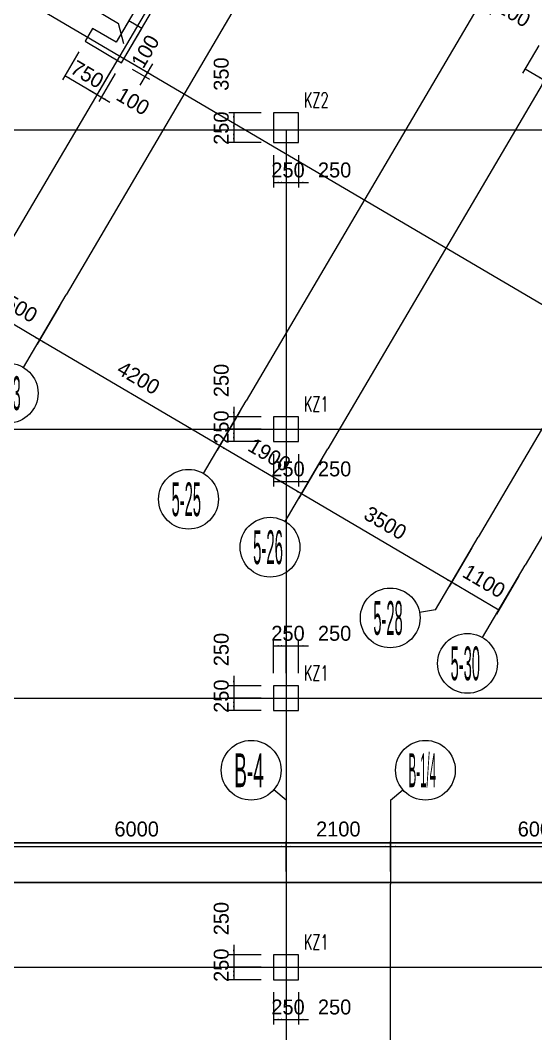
# Model space of a CAD drawing. Extents: x 19107 to 699106, y -67310 to 245688.
# Drawn here: x 511220 to 521573, y 143353 to 163694 of the extents above; entities that cross this region are included whole.
import ezdxf

# ---------------------------------------------------------------- set-up
doc = ezdxf.new("R2010")
doc.units = 0
doc.header["$LTSCALE"] = 100
doc.header["$MEASUREMENT"] = 0
for name, color, linetype in [('DIM', 3, 'Continuous'), ('DOTE', 253, 'Continuous'), ('h后浇带', 51, 'Continuous'), ('L-AXIS', 3, 'Continuous'), ('wall-主楼', 2, 'Continuous'), ('小尺寸', 4, 'Continuous')]:
    doc.layers.add(name, color=color, linetype=linetype)
doc.layers.add('Select Column Frame Line', color=7, linetype='Continuous', lineweight=0)
doc.layers.add('Select Column Frame Position', color=7, linetype='Continuous', lineweight=0)
doc.styles.get("Standard").update_dxf_attribs({"font": 'standard'})
doc.styles.add('汉字', font='汉字')
doc.dimstyles.get("Standard").update_dxf_attribs({"dimtxt": 300, "dimasz": 100, "dimexe": 100, "dimexo": 250, "dimgap": 100, "dimtad": 0, "dimtoh": 1, "dimdec": 0, "dimdsep": 46, "dimcen": 0.09, "dimclrt": 7, "dimadec": 0, "dimazin": 0, "dimtfac": 1, "dimtdec": 4, "dimtofl": 0, "dimtmove": 0, "dimatfit": 3, "dimfxl": 1, "dimtolj": 1, "dimtzin": 0, "dimarcsym": 0})

# ---------------------------------------------------------------- blocks, each defined once
blk = doc.blocks.new('*D1062')
at = {"layer": 'L-AXIS', "color": 0, "linetype": 'ByBlock', "lineweight": -2}
for p, q in [((518658, 146608), (518658, 147210)), ((518658, 147110), (524658, 147110)), ((524658, 146608), (524658, 147210))]:
    blk.add_line(p, q, dxfattribs=at)
for points in [[(518658, 147110), (518758, 147126), (518758, 147093)], [(524658, 147110), (524558, 147093), (524558, 147126)]]:
    blk.add_solid(points, dxfattribs=at)
at = {"layer": 'L-AXIS', "color": 7, "linetype": 'Continuous', "lineweight": -2, "insert": (521658, 147460), "char_height": 300, "width": 770, "attachment_point": 5, "style": '汉字'}
blk.add_mtext('6000', dxfattribs=at)
blk = doc.blocks.new('*D1393')
at = {"layer": 'L-AXIS', "color": 0, "linetype": 'ByBlock', "lineweight": -2}
for p, q in [((520288, 153103), (519833, 152329)), ((520832, 151857), (519884, 152415)), ((521236, 152545), (520782, 151771))]:
    blk.add_line(p, q, dxfattribs=at)
for points in [[(519884, 152415), (519979, 152379), (519962, 152350)], [(520832, 151857), (520738, 151894), (520754, 151922)]]:
    blk.add_solid(points, dxfattribs=at)
at = {"layer": 'L-AXIS', "color": 7, "linetype": 'Continuous', "lineweight": -2, "insert": (520535, 152438), "char_height": 300, "width": 685, "attachment_point": 5, "rotation": 329.5454, "style": '汉字'}
blk.add_mtext('1100', dxfattribs=at)
blk = doc.blocks.new('_AXISO')
blk.add_circle((0, 0), 0.5)
blk = doc.blocks.new('*D1724')
at = {"layer": 'L-AXIS', "color": 0, "linetype": 'ByBlock', "lineweight": -2}
for p, q in [((510558, 146608), (510558, 147210)), ((510558, 147110), (516558, 147110)), ((516558, 146608), (516558, 147210))]:
    blk.add_line(p, q, dxfattribs=at)
for points in [[(510558, 147110), (510658, 147126), (510658, 147093)], [(516558, 147110), (516458, 147093), (516458, 147126)]]:
    blk.add_solid(points, dxfattribs=at)
at = {"layer": 'L-AXIS', "color": 7, "linetype": 'Continuous', "lineweight": -2, "insert": (513558, 147460), "char_height": 300, "width": 770, "attachment_point": 5, "style": '汉字'}
blk.add_mtext('6000', dxfattribs=at)
blk = doc.blocks.new('*D5043')
at = {"layer": 'L-AXIS', "color": 0, "linetype": 'ByBlock', "lineweight": -2}
for p, q in [((516558, 146608), (516558, 147210)), ((516558, 147110), (518658, 147110)), ((518658, 146608), (518658, 147210))]:
    blk.add_line(p, q, dxfattribs=at)
for points in [[(516558, 147110), (516658, 147126), (516658, 147093)], [(518658, 147110), (518558, 147093), (518558, 147126)]]:
    blk.add_solid(points, dxfattribs=at)
at = {"layer": 'L-AXIS', "color": 7, "linetype": 'Continuous', "lineweight": -2, "insert": (517608, 147460), "char_height": 300, "width": 775, "attachment_point": 5, "style": '汉字'}
blk.add_mtext('2100', dxfattribs=at)
blk = doc.blocks.new('*D66')
at = {"layer": 'L-AXIS', "color": 0, "linetype": 'ByBlock', "lineweight": -2}
for p, q in [((512013, 157968), (511558, 157195)), ((515229, 155152), (511608, 157281)), ((515633, 155840), (515178, 155066))]:
    blk.add_line(p, q, dxfattribs=at)
for points in [[(511608, 157281), (511703, 157244), (511686, 157216)], [(515229, 155152), (515134, 155188), (515151, 155217)]]:
    blk.add_solid(points, dxfattribs=at)
at = {"layer": 'L-AXIS', "color": 7, "linetype": 'Continuous', "lineweight": -2, "insert": (513596, 156518), "char_height": 300, "width": 790, "attachment_point": 5, "rotation": 329.5454, "style": '汉字'}
blk.add_mtext('4200', dxfattribs=at)
blk = doc.blocks.new('*D731')
at = {"layer": 'L-AXIS', "color": 0, "linetype": 'ByBlock', "lineweight": -2}
for p, q in [((510720, 158729), (510265, 157955)), ((511608, 157281), (510315, 158041)), ((512013, 157968), (511558, 157195))]:
    blk.add_line(p, q, dxfattribs=at)
for points in [[(510315, 158041), (510410, 158005), (510393, 157976)], [(511608, 157281), (511514, 157317), (511531, 157346)]]:
    blk.add_solid(points, dxfattribs=at)
at = {"layer": 'L-AXIS', "color": 7, "linetype": 'Continuous', "lineweight": -2, "insert": (511139, 157963), "char_height": 300, "width": 690, "attachment_point": 5, "rotation": 329.5454, "style": '汉字'}
blk.add_mtext('1500', dxfattribs=at)
blk = doc.blocks.new('*D3702')
at = {"layer": 'L-AXIS', "color": 0, "linetype": 'ByBlock', "lineweight": -2}
for p, q in [((517271, 154877), (516816, 154103)), ((519884, 152415), (516867, 154189)), ((520288, 153103), (519833, 152329))]:
    blk.add_line(p, q, dxfattribs=at)
for points in [[(516867, 154189), (516962, 154153), (516945, 154124)], [(519884, 152415), (519789, 152451), (519806, 152480)]]:
    blk.add_solid(points, dxfattribs=at)
at = {"layer": 'L-AXIS', "color": 7, "linetype": 'Continuous', "lineweight": -2, "insert": (518553, 153604), "char_height": 300, "width": 780, "attachment_point": 5, "rotation": 329.5454, "style": '汉字'}
blk.add_mtext('3500', dxfattribs=at)
blk = doc.blocks.new('*D4042')
at = {"layer": 'L-AXIS', "color": 0, "linetype": 'ByBlock', "lineweight": -2}
for p, q in [((515633, 155840), (515178, 155066)), ((516867, 154189), (515229, 155152)), ((517271, 154877), (516816, 154103))]:
    blk.add_line(p, q, dxfattribs=at)
for points in [[(515229, 155152), (515324, 155116), (515307, 155087)], [(516867, 154189), (516772, 154225), (516789, 154254)]]:
    blk.add_solid(points, dxfattribs=at)
at = {"layer": 'L-AXIS', "color": 7, "linetype": 'Continuous', "lineweight": -2, "insert": (516225, 154972), "char_height": 300, "width": 685, "attachment_point": 5, "rotation": 329.5454, "style": '汉字'}
blk.add_mtext('1900', dxfattribs=at)
blk = doc.blocks.new('*D953')
at = {"layer": '小尺寸', "color": 0, "linetype": 'ByBlock', "lineweight": -2}
for p, q in [((521638, 163191), (521309, 162631)), ((522026, 162963), (521697, 162403)), ((521359, 162717), (521747, 162489))]:
    blk.add_line(p, q, dxfattribs=at)
for points in [[(521359, 162717), (521454, 162681), (521437, 162652)], [(521747, 162489), (521653, 162526), (521669, 162554)]]:
    blk.add_solid(points, dxfattribs=at)
at = {"layer": '小尺寸', "color": 7, "linetype": 'Continuous', "lineweight": -2, "insert": (522209, 162508), "char_height": 300, "width": 576.67, "attachment_point": 5, "rotation": 329.5454, "style": '汉字'}
blk.add_mtext('450', dxfattribs=at)
blk = doc.blocks.new('*D4653')
at = {"layer": '小尺寸', "color": 0, "linetype": 'ByBlock', "lineweight": -2}
for p, q in [((512395, 163058), (512066, 162498)), ((512116, 162584), (512763, 162204)), ((513042, 162678), (512712, 162117))]:
    blk.add_line(p, q, dxfattribs=at)
for points in [[(512116, 162584), (512211, 162547), (512194, 162519)], [(512763, 162204), (512668, 162240), (512685, 162269)]]:
    blk.add_solid(points, dxfattribs=at)
at = {"layer": '小尺寸', "color": 7, "linetype": 'Continuous', "lineweight": -2, "insert": (512566, 162609), "char_height": 300, "width": 566.67, "attachment_point": 5, "rotation": 329.5454, "style": '汉字'}
blk.add_mtext('750', dxfattribs=at)
blk = doc.blocks.new('*D4982')
at = {"layer": '小尺寸', "color": 0, "linetype": 'ByBlock', "lineweight": -2}
for p, q in [((513042, 162678), (512712, 162117)), ((513128, 162627), (512798, 162067)), ((512591, 162305), (513022, 162052))]:
    blk.add_line(p, q, dxfattribs=at)
for points in [[(512763, 162204), (512668, 162240), (512685, 162269)], [(512849, 162153), (512944, 162117), (512927, 162088)]]:
    blk.add_solid(points, dxfattribs=at)
at = {"layer": '小尺寸', "color": 7, "linetype": 'Continuous', "lineweight": -2, "insert": (513485, 162069), "char_height": 300, "width": 476.67, "attachment_point": 5, "rotation": 329.5454, "style": '汉字'}
blk.add_mtext('100', dxfattribs=at)
blk = doc.blocks.new('*D3710')
at = {"layer": '小尺寸', "color": 0, "linetype": 'ByBlock', "lineweight": -2}
for p, q in [((520692, 164444), (520363, 163883)), ((520778, 164393), (520449, 163833)), ((520241, 164071), (520672, 163817))]:
    blk.add_line(p, q, dxfattribs=at)
for points in [[(520414, 163969), (520319, 164006), (520336, 164035)], [(520500, 163919), (520594, 163882), (520577, 163854)]]:
    blk.add_solid(points, dxfattribs=at)
at = {"layer": '小尺寸', "color": 7, "linetype": 'Continuous', "lineweight": -2, "insert": (521135, 163835), "char_height": 300, "width": 476.67, "attachment_point": 5, "rotation": 329.5454, "style": '汉字'}
blk.add_mtext('100', dxfattribs=at)
blk = doc.blocks.new('*D2558')
at = {"layer": '小尺寸', "color": 0, "linetype": 'ByBlock', "lineweight": -2}
for p, q in [((513521, 162802), (513864, 162600)), ((513879, 162823), (513625, 162392)), ((513470, 162716), (513813, 162514))]:
    blk.add_line(p, q, dxfattribs=at)
for points in [[(513777, 162651), (513814, 162745), (513842, 162729)], [(513727, 162565), (513690, 162470), (513662, 162487)]]:
    blk.add_solid(points, dxfattribs=at)
at = {"layer": '小尺寸', "color": 7, "linetype": 'Continuous', "lineweight": -2, "insert": (513733, 163069), "char_height": 300, "width": 476.67, "attachment_point": 5, "rotation": 59.5454, "style": '汉字'}
blk.add_mtext('100', dxfattribs=at)
blk = doc.blocks.new('*D2258')
at = {"layer": 'DIM', "color": 0, "linetype": 'ByBlock', "lineweight": -2}
for p, q in [((516058, 161838), (515408, 161838)), ((515508, 161838), (515508, 161488)), ((516058, 161488), (515408, 161488))]:
    blk.add_line(p, q, dxfattribs=at)
for points in [[(515508, 161838), (515525, 161738), (515491, 161738)], [(515508, 161488), (515491, 161588), (515525, 161588)]]:
    blk.add_solid(points, dxfattribs=at)
at = {"layer": 'DIM', "color": 7, "linetype": 'Continuous', "lineweight": -2, "insert": (515258, 162614), "char_height": 300, "width": 566.67, "attachment_point": 5, "rotation": 90, "style": '汉字'}
blk.add_mtext('350', dxfattribs=at)
blk = doc.blocks.new('*D5285')
at = {"layer": 'DIM', "color": 0, "linetype": 'ByBlock', "lineweight": -2}
for p, q in [((516058, 161488), (515408, 161488)), ((515508, 161488), (515508, 161238)), ((516058, 161238), (515408, 161238))]:
    blk.add_line(p, q, dxfattribs=at)
for points in [[(515508, 161488), (515525, 161388), (515491, 161388)], [(515508, 161238), (515491, 161338), (515525, 161338)]]:
    blk.add_solid(points, dxfattribs=at)
at = {"layer": 'DIM', "color": 7, "linetype": 'Continuous', "lineweight": -2, "insert": (515258, 161528), "char_height": 300, "width": 566.67, "attachment_point": 5, "rotation": 90, "style": '汉字'}
blk.add_mtext('250', dxfattribs=at)
blk = doc.blocks.new('*D305')
at = {"layer": 'DIM', "color": 0, "linetype": 'ByBlock', "lineweight": -2}
for p, q in [((516308, 160988), (516308, 160338)), ((516558, 160988), (516558, 160338)), ((516308, 160438), (516558, 160438))]:
    blk.add_line(p, q, dxfattribs=at)
for points in [[(516308, 160438), (516408, 160455), (516408, 160421)], [(516558, 160438), (516458, 160421), (516458, 160455)]]:
    blk.add_solid(points, dxfattribs=at)
at = {"layer": 'DIM', "color": 7, "linetype": 'Continuous', "lineweight": -2, "insert": (516598, 160688), "char_height": 300, "width": 566.67, "attachment_point": 5, "style": '汉字'}
blk.add_mtext('250', dxfattribs=at)
blk = doc.blocks.new('*D337')
at = {"layer": 'DIM', "color": 0, "linetype": 'ByBlock', "lineweight": -2}
for p, q in [((516558, 160988), (516558, 160338)), ((516808, 160988), (516808, 160338)), ((516358, 160438), (517008, 160438))]:
    blk.add_line(p, q, dxfattribs=at)
for points in [[(516558, 160438), (516458, 160421), (516458, 160455)], [(516808, 160438), (516908, 160455), (516908, 160421)]]:
    blk.add_solid(points, dxfattribs=at)
at = {"layer": 'DIM', "color": 7, "linetype": 'Continuous', "lineweight": -2, "insert": (517534, 160688), "char_height": 300, "width": 566.67, "attachment_point": 5, "style": '汉字'}
blk.add_mtext('250', dxfattribs=at)
blk = doc.blocks.new('*D133')
at = {"layer": 'DIM', "color": 0, "linetype": 'ByBlock', "lineweight": -2}
for p, q in [((515508, 155938), (515508, 155288)), ((516058, 155738), (515408, 155738)), ((516058, 155488), (515408, 155488))]:
    blk.add_line(p, q, dxfattribs=at)
for points in [[(515508, 155738), (515491, 155838), (515525, 155838)], [(515508, 155488), (515525, 155388), (515491, 155388)]]:
    blk.add_solid(points, dxfattribs=at)
at = {"layer": 'DIM', "color": 7, "linetype": 'Continuous', "lineweight": -2, "insert": (515258, 156464), "char_height": 300, "width": 566.67, "attachment_point": 5, "rotation": 90, "style": '汉字'}
blk.add_mtext('250', dxfattribs=at)
blk = doc.blocks.new('*D463')
at = {"layer": 'DIM', "color": 0, "linetype": 'ByBlock', "lineweight": -2}
for p, q in [((516058, 155488), (515408, 155488)), ((515508, 155488), (515508, 155238)), ((516058, 155238), (515408, 155238))]:
    blk.add_line(p, q, dxfattribs=at)
for points in [[(515508, 155488), (515525, 155388), (515491, 155388)], [(515508, 155238), (515491, 155338), (515525, 155338)]]:
    blk.add_solid(points, dxfattribs=at)
at = {"layer": 'DIM', "color": 7, "linetype": 'Continuous', "lineweight": -2, "insert": (515258, 155528), "char_height": 300, "width": 566.67, "attachment_point": 5, "rotation": 90, "style": '汉字'}
blk.add_mtext('250', dxfattribs=at)
blk = doc.blocks.new('*D814')
at = {"layer": 'DIM', "color": 0, "linetype": 'ByBlock', "lineweight": -2}
for p, q in [((516308, 154988), (516308, 154338)), ((516558, 154988), (516558, 154338)), ((516308, 154438), (516558, 154438))]:
    blk.add_line(p, q, dxfattribs=at)
for points in [[(516308, 154438), (516408, 154455), (516408, 154421)], [(516558, 154438), (516458, 154421), (516458, 154455)]]:
    blk.add_solid(points, dxfattribs=at)
at = {"layer": 'DIM', "color": 7, "linetype": 'Continuous', "lineweight": -2, "insert": (516598, 154688), "char_height": 300, "width": 566.67, "attachment_point": 5, "style": '汉字'}
blk.add_mtext('250', dxfattribs=at)
blk = doc.blocks.new('*D3778')
at = {"layer": 'DIM', "color": 0, "linetype": 'ByBlock', "lineweight": -2}
for p, q in [((516558, 154988), (516558, 154338)), ((516808, 154988), (516808, 154338)), ((516358, 154438), (517008, 154438))]:
    blk.add_line(p, q, dxfattribs=at)
for points in [[(516558, 154438), (516458, 154421), (516458, 154455)], [(516808, 154438), (516908, 154455), (516908, 154421)]]:
    blk.add_solid(points, dxfattribs=at)
at = {"layer": 'DIM', "color": 7, "linetype": 'Continuous', "lineweight": -2, "insert": (517534, 154688), "char_height": 300, "width": 566.67, "attachment_point": 5, "style": '汉字'}
blk.add_mtext('250', dxfattribs=at)
blk = doc.blocks.new('*D4137')
at = {"layer": 'DIM', "color": 0, "linetype": 'ByBlock', "lineweight": -2}
for p, q in [((515508, 150538), (515508, 149888)), ((516058, 150338), (515408, 150338)), ((516058, 150088), (515408, 150088))]:
    blk.add_line(p, q, dxfattribs=at)
for points in [[(515508, 150338), (515491, 150438), (515525, 150438)], [(515508, 150088), (515525, 149988), (515491, 149988)]]:
    blk.add_solid(points, dxfattribs=at)
at = {"layer": 'DIM', "color": 7, "linetype": 'Continuous', "lineweight": -2, "insert": (515258, 151064), "char_height": 300, "width": 566.67, "attachment_point": 5, "rotation": 90, "style": '汉字'}
blk.add_mtext('250', dxfattribs=at)
blk = doc.blocks.new('*D4476')
at = {"layer": 'DIM', "color": 0, "linetype": 'ByBlock', "lineweight": -2}
for p, q in [((516058, 150088), (515408, 150088)), ((515508, 150088), (515508, 149838)), ((516058, 149838), (515408, 149838))]:
    blk.add_line(p, q, dxfattribs=at)
for points in [[(515508, 150088), (515525, 149988), (515491, 149988)], [(515508, 149838), (515491, 149938), (515525, 149938)]]:
    blk.add_solid(points, dxfattribs=at)
at = {"layer": 'DIM', "color": 7, "linetype": 'Continuous', "lineweight": -2, "insert": (515258, 150128), "char_height": 300, "width": 566.67, "attachment_point": 5, "rotation": 90, "style": '汉字'}
blk.add_mtext('250', dxfattribs=at)
blk = doc.blocks.new('*D4842')
at = {"layer": 'DIM', "color": 0, "linetype": 'ByBlock', "lineweight": -2}
for p, q in [((516308, 150588), (516308, 151238)), ((516308, 151138), (516558, 151138)), ((516558, 150588), (516558, 151238))]:
    blk.add_line(p, q, dxfattribs=at)
for points in [[(516308, 151138), (516408, 151155), (516408, 151121)], [(516558, 151138), (516458, 151121), (516458, 151155)]]:
    blk.add_solid(points, dxfattribs=at)
at = {"layer": 'DIM', "color": 7, "linetype": 'Continuous', "lineweight": -2, "insert": (516598, 151388), "char_height": 300, "width": 566.67, "attachment_point": 5, "style": '汉字'}
blk.add_mtext('250', dxfattribs=at)
blk = doc.blocks.new('*D2492')
at = {"layer": 'DIM', "color": 0, "linetype": 'ByBlock', "lineweight": -2}
for p, q in [((516358, 151138), (517008, 151138)), ((516558, 150588), (516558, 151238)), ((516808, 150588), (516808, 151238))]:
    blk.add_line(p, q, dxfattribs=at)
for points in [[(516558, 151138), (516458, 151121), (516458, 151155)], [(516808, 151138), (516908, 151155), (516908, 151121)]]:
    blk.add_solid(points, dxfattribs=at)
at = {"layer": 'DIM', "color": 7, "linetype": 'Continuous', "lineweight": -2, "insert": (517534, 151388), "char_height": 300, "width": 566.67, "attachment_point": 5, "style": '汉字'}
blk.add_mtext('250', dxfattribs=at)
blk = doc.blocks.new('*D5137')
at = {"layer": 'DIM', "color": 0, "linetype": 'ByBlock', "lineweight": -2}
for p, q in [((515508, 145138), (515508, 144488)), ((516058, 144938), (515408, 144938)), ((516058, 144688), (515408, 144688))]:
    blk.add_line(p, q, dxfattribs=at)
for points in [[(515508, 144938), (515491, 145038), (515525, 145038)], [(515508, 144688), (515525, 144588), (515491, 144588)]]:
    blk.add_solid(points, dxfattribs=at)
at = {"layer": 'DIM', "color": 7, "linetype": 'Continuous', "lineweight": -2, "insert": (515258, 145664), "char_height": 300, "width": 566.67, "attachment_point": 5, "rotation": 90, "style": '汉字'}
blk.add_mtext('250', dxfattribs=at)
blk = doc.blocks.new('*D147')
at = {"layer": 'DIM', "color": 0, "linetype": 'ByBlock', "lineweight": -2}
for p, q in [((516058, 144688), (515408, 144688)), ((515508, 144688), (515508, 144438)), ((516058, 144438), (515408, 144438))]:
    blk.add_line(p, q, dxfattribs=at)
for points in [[(515508, 144688), (515525, 144588), (515491, 144588)], [(515508, 144438), (515491, 144538), (515525, 144538)]]:
    blk.add_solid(points, dxfattribs=at)
at = {"layer": 'DIM', "color": 7, "linetype": 'Continuous', "lineweight": -2, "insert": (515258, 144728), "char_height": 300, "width": 566.67, "attachment_point": 5, "rotation": 90, "style": '汉字'}
blk.add_mtext('250', dxfattribs=at)
blk = doc.blocks.new('*D510')
at = {"layer": 'DIM', "color": 0, "linetype": 'ByBlock', "lineweight": -2}
for p, q in [((516308, 144188), (516308, 143538)), ((516558, 144188), (516558, 143538)), ((516308, 143638), (516558, 143638))]:
    blk.add_line(p, q, dxfattribs=at)
for points in [[(516308, 143638), (516408, 143655), (516408, 143621)], [(516558, 143638), (516458, 143621), (516458, 143655)]]:
    blk.add_solid(points, dxfattribs=at)
at = {"layer": 'DIM', "color": 7, "linetype": 'Continuous', "lineweight": -2, "insert": (516598, 143888), "char_height": 300, "width": 566.67, "attachment_point": 5, "style": '汉字'}
blk.add_mtext('250', dxfattribs=at)
blk = doc.blocks.new('*D827')
at = {"layer": 'DIM', "color": 0, "linetype": 'ByBlock', "lineweight": -2}
for p, q in [((516558, 144188), (516558, 143538)), ((516808, 144188), (516808, 143538)), ((516358, 143638), (517008, 143638))]:
    blk.add_line(p, q, dxfattribs=at)
for points in [[(516558, 143638), (516458, 143621), (516458, 143655)], [(516808, 143638), (516908, 143655), (516908, 143621)]]:
    blk.add_solid(points, dxfattribs=at)
at = {"layer": 'DIM', "color": 7, "linetype": 'Continuous', "lineweight": -2, "insert": (517534, 143888), "char_height": 300, "width": 566.67, "attachment_point": 5, "style": '汉字'}
blk.add_mtext('250', dxfattribs=at)
blk = doc.blocks.new('后浇带现场')
at = {"color": 6, "lineweight": 30}
for points in [[(662200, 674230), (718557, 674230), (718557, 624270), (707583, 624270), (707286, 620897), (700215, 616964), (698139, 620873), (664797, 619534)], [(662200, 673430), (717757, 673430), (717757, 625070), (706851, 625070), (706526, 621390), (700538, 618060), (698609, 621692), (664765, 620333)]]:
    blk.add_lwpolyline(points, dxfattribs=at)
at = {"layer": 'h后浇带', "color": 1}
for p, q in [((662168, 674230), (787754, 674230)), ((662200, 673430), (787536, 673430))]:
    blk.add_line(p, q, dxfattribs=at)

msp = doc.modelspace()

# ---------------------------------------------------------------- linework, layer by layer
at = {"layer": 'DOTE'}
for p, q in [((525503.2, 180912.2), (512139.5, 158183.9)), ((530761.6, 177820.4), (517397.8, 155092)), ((534727, 175488.8), (521363.2, 152760.5)), ((524975.1, 171727.5), (515760, 156055.1)), ((516260.2, 168151.6), (510846.4, 158944.1)), ((527349.2, 165111.4), (520415, 153318)), ((510374.2, 164651.8), (528701.7, 153875.6)), ((532758.1, 161487.9), (490788.5, 161487.9)), ((516558.1, 161487.9), (516558.1, 121887.9)), ((491029.4, 155487.9), (604908.1, 155487.9)), ((491246.2, 150087.9), (605563.5, 150087.9)), ((518658.1, 116487.9), (518658.1, 146357.9)), ((491462.9, 144687.9), (604647.2, 144687.9))]:
    msp.add_line(p, q, dxfattribs=at)
at = {"layer": 'L-AXIS'}
for p, q in [((511282.9, 156727), (512139.5, 158183.9)), ((514903.4, 154598.2), (515760, 156055.1)), ((516541.3, 153635.2), (517397.8, 155092)), ((519558.4, 151861.2), (520415, 153318)), ((520506.6, 151303.7), (521363.2, 152760.5)), ((519558.4, 151861.2), (519241.5, 151804.5)), ((516558.1, 148041.3), (516313.6, 148250.8)), ((518658.1, 148041.3), (518902.5, 148250.8)), ((516558.1, 148041.3), (516558.1, 146357.9)), ((518658.1, 148041.3), (518658.1, 146357.9))]:
    msp.add_line(p, q, dxfattribs=at)
at = {"layer": 'Select Column Frame Line', "color": 200, "linetype": 'Continuous', "lineweight": -3}
for p in [(512486.8, 164048), (513302.7, 163220.3)]:
    msp.add_line(p, (513196.1, 163631), dxfattribs=at)
at = {"layer": 'Select Column Frame Position', "color": 235, "linetype": 'Continuous', "lineweight": -3}
msp.add_lwpolyline([(512673.9, 163532), (512521.9, 163273.4), (513254.6, 162842.5), (513660.1, 163532.2), (513401.5, 163684.2), (513148, 163253.2), (512673.9, 163532)], dxfattribs=at)
at = {"layer": 'Select Column Frame Position', "color": 7, "linetype": 'Continuous', "lineweight": -3}
for points in [[(516308.1, 161237.9), (516808.1, 161237.9), (516808.1, 161837.9), (516308.1, 161837.9), (516308.1, 161237.9)], [(516308.1, 155237.9), (516808.1, 155237.9), (516808.1, 155737.9), (516308.1, 155737.9), (516308.1, 155237.9)], [(516308.1, 149837.9), (516808.1, 149837.9), (516808.1, 150337.9), (516308.1, 150337.9), (516308.1, 149837.9)], [(516308.1, 144437.9), (516808.1, 144437.9), (516808.1, 144937.9), (516308.1, 144937.9), (516308.1, 144437.9)]]:
    msp.add_lwpolyline(points, dxfattribs=at)
at = {"layer": 'wall-主楼'}
msp.add_lwpolyline([(512521.9, 163273.4), (513254.6, 162842.5), (516447.8, 168273.3), (514551.3, 169388.4), (514399.3, 169129.8), (516037.1, 168166.8), (513148, 163253.2), (512673.9, 163532)], close=True, dxfattribs=at)

# ---------------------------------------------------------------- block references
at = {"color": 3, "lineweight": 30}
msp.add_blockref('后浇带现场', (-182998.7, -527042.1), dxfattribs=at)
at = {"layer": 'L-AXIS'}
ref = msp.add_blockref('_AXISO', (510978.8, 156209.8), dxfattribs=dict(at, xscale=1199.999999999997, yscale=1200, rotation=359.999645787379))
ref.add_attrib('A', '5-23', (510639.3, 155870.4), dxfattribs={"height": 678.82, "style": '汉字', "width": 0.325})
ref = msp.add_blockref('_AXISO', (514599.3, 154081), dxfattribs=dict(at, xscale=1199.999999999997, yscale=1200, rotation=359.999645787379))
ref.add_attrib('A', '5-25', (514259.9, 153741.6), dxfattribs={"height": 678.82, "style": '汉字', "width": 0.325})
ref = msp.add_blockref('_AXISO', (516237.1, 153118), dxfattribs=dict(at, xscale=1199.999999999997, yscale=1200, rotation=359.999645787379))
ref.add_attrib('A', '5-26', (515897.7, 152778.6), dxfattribs={"height": 678.82, "style": '汉字', "width": 0.329114})
ref = msp.add_blockref('_AXISO', (518650.8, 151698.8), dxfattribs=dict(at, xscale=1199.999999999997, yscale=1200, rotation=359.999645787379))
ref.add_attrib('A', '5-28', (518311.4, 151359.4), dxfattribs={"height": 678.82, "style": '汉字', "width": 0.325})
ref = msp.add_blockref('_AXISO', (520202.5, 150786.4), dxfattribs=dict(at, xscale=1199.999999999997, yscale=1200, rotation=359.999645787379))
ref.add_attrib('A', '5-30', (519863.1, 150447), dxfattribs={"height": 678.82, "style": '汉字', "width": 0.325})
ref = msp.add_blockref('_AXISO', (515858.1, 148641.3), dxfattribs=dict(at, xscale=1199.999999999997, yscale=1200, rotation=359.9996457873818))
ref.add_attrib('A', 'B-4', (515518.7, 148301.9), dxfattribs={"height": 678.82, "style": '汉字', "width": 0.419355})
ref = msp.add_blockref('_AXISO', (519358.1, 148641.3), dxfattribs=dict(at, xscale=1199.999999999997, yscale=1200, rotation=359.9996457873818))
ref.add_attrib('A', 'B-1/4', (519018.7, 148301.9), dxfattribs={"height": 678.82, "style": '汉字', "width": 0.254902})

# ---------------------------------------------------------------- texts
at = {"color": 200, "linetype": 'Continuous', "lineweight": -3, "width": 0.7}
for s, p in [('KZ2', (516914.1, 161944)), ('KZ1', (516914.1, 155844)), ('KZ1', (516914.1, 150444)), ('KZ1', (516914.1, 145044))]:
    msp.add_text(s, height=300, dxfattribs=at).set_placement(p)

# ---------------------------------------------------------------- dimensions: what is measured, and where the dimension line sits
at = {"layer": 'DIM', "color": 200}
for p1, p2, distance, picture, middle in [((516308.1, 161837.9), (516308.1, 161487.9), -800, '*D2258', (515258.1, 162056)), ((516308.1, 161487.9), (516308.1, 161237.9), -800, '*D5285', (515258.1, 161019.9)), ((516308.1, 161237.9), (516558.1, 161237.9), -800, '*D305', (516090, 160687.9)), ((516558.1, 161237.9), (516808.1, 161237.9), -800, '*D337', (517026.1, 160687.9)), ((516308.1, 155737.9), (516308.1, 155487.9), -800, '*D133', (515258.1, 155956)), ((516308.1, 155487.9), (516308.1, 155237.9), -800, '*D463', (515258.1, 155019.9)), ((516308.1, 155237.9), (516558.1, 155237.9), -800, '*D814', (516090, 154687.9)), ((516558.1, 155237.9), (516808.1, 155237.9), -800, '*D3778', (517026.1, 154687.9)), ((516308.1, 150337.9), (516558.1, 150337.9), 800, '*D4842', (516090, 151387.9)), ((516558.1, 150337.9), (516808.1, 150337.9), 800, '*D2492', (517026.1, 151387.9)), ((516308.1, 150337.9), (516308.1, 150087.9), -800, '*D4137', (515258.1, 150556)), ((516308.1, 150087.9), (516308.1, 149837.9), -800, '*D4476', (515258.1, 149619.9)), ((516308.1, 144937.9), (516308.1, 144687.9), -800, '*D5137', (515258.1, 145156)), ((516308.1, 144687.9), (516308.1, 144437.9), -800, '*D147', (515258.1, 144219.9)), ((516308.1, 144437.9), (516558.1, 144437.9), -800, '*D510', (516090, 143887.9)), ((516558.1, 144437.9), (516808.1, 144437.9), -800, '*D827', (517026.1, 143887.9))]:
    dim = msp.add_aligned_dim(p1=p1, p2=p2, distance=distance, dimstyle='Standard', dxfattribs=at)
    dim.commit()
    dim.dimension.update_dxf_attribs({"geometry": picture, "text_midpoint": middle})
at = {"layer": 'L-AXIS'}
for base, p1, p2, picture, middle in [((510315.4, 158041.1), (512139.5, 158183.9), (510846.4, 158944.1), '*D731', (511139.4, 157962.6)), ((511608.5, 157280.8), (515760, 156055.1), (512139.5, 158183.9), '*D66', (513596.1, 156518.1)), ((515229, 155152), (517397.8, 155092), (515760, 156055.1), '*D4042', (516225.3, 154972.2)), ((516866.9, 154189), (520415, 153318), (517397.8, 155092), '*D3702', (518552.8, 153603.7)), ((519884, 152415), (521363.2, 152760.5), (520415, 153318), '*D1393', (520535.5, 152437.9))]:
    dim = msp.add_linear_dim(base=base, p1=p1, p2=p2, angle=149.54537, dimstyle='Standard', dxfattribs=at)
    dim.commit()
    dim.dimension.update_dxf_attribs({"geometry": picture, "text_midpoint": middle})
for base, p1, p2, picture, middle in [((516558.1, 147109.6), (510558.1, 146357.9), (516558.1, 146357.9), '*D1724', (513558.1, 147459.6)), ((518658.1, 147109.6), (516558.1, 146357.9), (518658.1, 146357.9), '*D5043', (517608.1, 147459.6)), ((524658.1, 147109.6), (518658.1, 146357.9), (524658.1, 146357.9), '*D1062', (521658.1, 147459.6))]:
    dim = msp.add_linear_dim(base=base, p1=p1, p2=p2, dimstyle='Standard', dxfattribs=at)
    dim.commit()
    dim.dimension.update_dxf_attribs({"geometry": picture, "text_midpoint": middle})
at = {"layer": '小尺寸'}
for p1, p2, picture, middle in [((520819, 164659.1), (520905.2, 164608.4), '*D3710', (520800.5, 164032)), ((521764.8, 163407), (522152.7, 163178.9), '*D953', (521680, 162818.8)), ((512521.9, 163273.4), (513168.4, 162893.2), '*D4653', (512566.4, 162609.2)), ((513168.4, 162893.2), (513254.6, 162842.5), '*D4982', (513149.9, 162266.1))]:
    dim = msp.add_aligned_dim(p1=p1, p2=p2, distance=-800, dimstyle='Standard', dxfattribs=at)
    dim.commit()
    dim.dimension.update_dxf_attribs({"geometry": picture, "text_midpoint": middle})
dim = msp.add_linear_dim(base=(513726.8, 162564.9), p1=(513305.1, 162928.5), p2=(513254.6, 162842.5), angle=59.54537, dimstyle='Standard', dxfattribs=at)
dim.commit()
dim.dimension.update_dxf_attribs({"geometry": '*D2558', "text_midpoint": (513536.6, 162734.6)})

doc.saveas('drawing.dxf')
